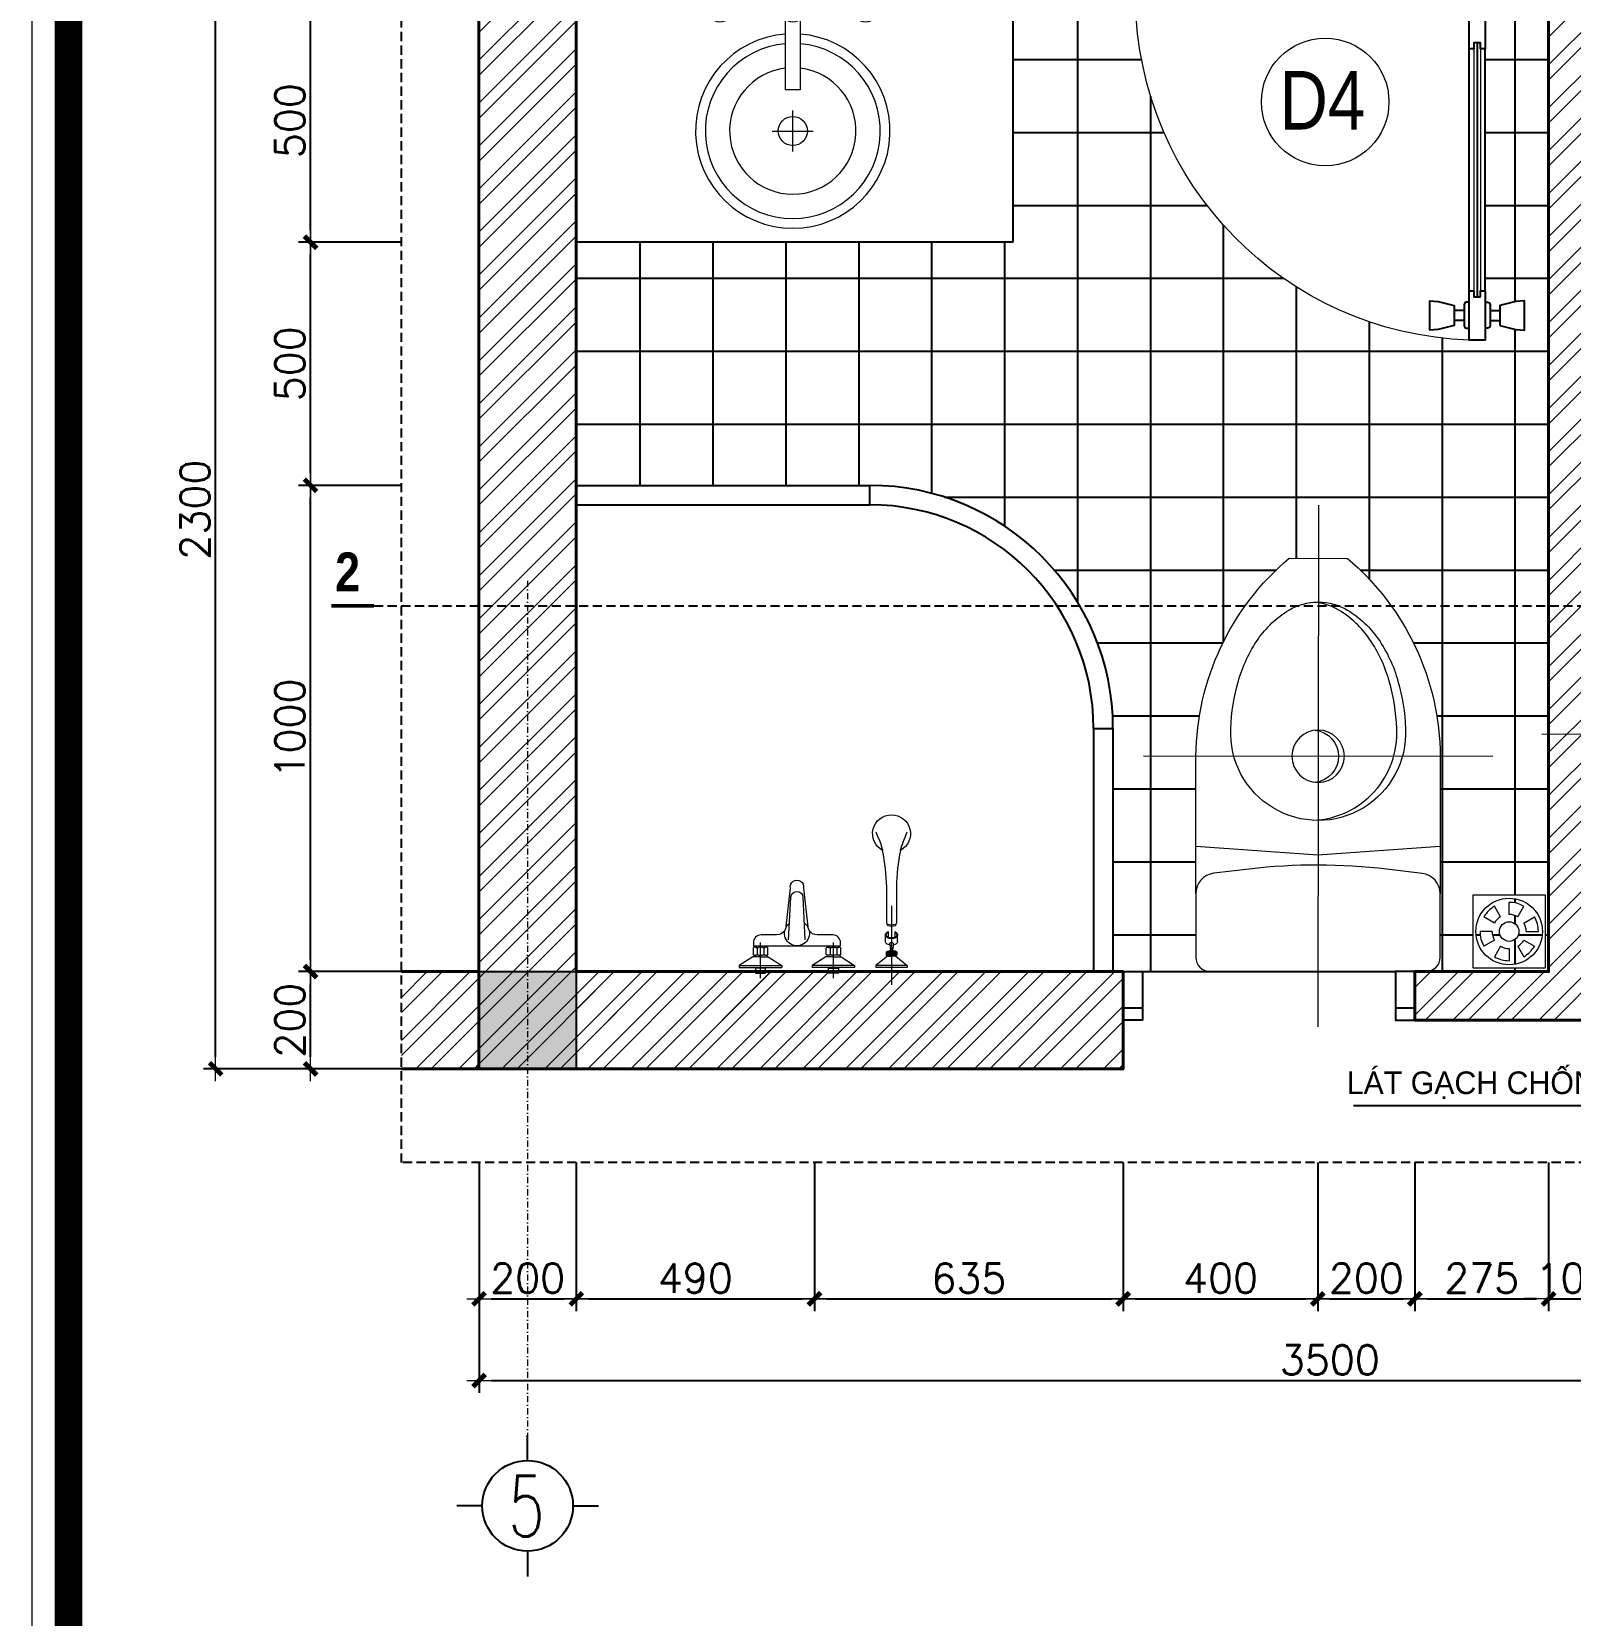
# Model space of a CAD drawing. Header units: millimetres. Extents: x 615730 to 2792744, y 139412 to 597571.
# Drawn here: x 840910 to 853570, y 262201 to 275228 of the extents above; entities that cross this region are included whole.
import ezdxf
from ezdxf.enums import TextEntityAlignment as Align

# ---------------------------------------------------------------- set-up
doc = ezdxf.new("R2010")
doc.units = ezdxf.units.MM
doc.header["$MEASUREMENT"] = 0
doc.header["$PDMODE"] = 34
doc.linetypes.add('DASHDOT', pattern=[1, 0.5, -0.25, 0, -0.25])
doc.linetypes.add('HIDDEN', pattern=[0.375, 0.25, -0.125])
doc.layers.get('0').update_dxf_attribs({"lineweight": 5})
for name, color, linetype, lineweight in [('1', 1, 'Continuous', 40), ('1L', 1, 'Continuous', 9), ('AN_0.20', 2, 'Continuous', 20), ('AN_CUA', 51, 'Continuous', 15), ('CHITIET', 144, 'Continuous', 5), ('NETNGOAITUONG', 1, 'Continuous', 40), ('NTHAY1', 61, 'Continuous', 25), ('thay', 7, 'Continuous', 15), ('TIM TRUC', 149, 'DASHDOT', 9), ('TUONG', 6, 'Continuous', 35), ('VATDUNG', 33, 'Continuous', 13), ('VLIEU', 250, 'Continuous', 9)]:
    doc.layers.add(name, color=color, linetype=linetype, lineweight=lineweight)
for name, color, linetype in [('AN_TEXT', 254, 'Continuous'), ('CUA', 132, 'Continuous'), ('DUT', 250, 'HIDDEN'), ('H', 252, 'Continuous'), ('HACH', 250, 'Continuous'), ('LAYER18', 1, 'Continuous'), ('NET MANH', 252, 'Continuous'), ('NETCAT', 4, 'Continuous'), ('TEXT', 2, 'Continuous'), ('THBI-VS', 1, 'Continuous'), ('VL', 155, 'Continuous')]:
    doc.layers.add(name, color=color, linetype=linetype)
doc.styles.add('CHUHOA', font='')
doc.styles.add('romans', font='romans.shx', dxfattribs={"height": 240})
doc.styles.get("Standard").update_dxf_attribs({"font": ''})
doc.styles.get('CHUHOA').set_extended_font_data('.VnAvantH')
doc.styles.get('Standard').set_extended_font_data('VNI-Avo')
doc.dimstyles.new('1-50', dxfattribs={"dimtxt": 200, "dimasz": 100, "dimexe": 100, "dimexo": 0, "dimgap": 50, "dimtad": 1, "dimdec": 0, "dimlfac": 0.25, "dimzin": 0, "dimdsep": 46, "dimtxsty": 'romans', "dimblk": ']', "dimcen": 0, "dimdle": 100, "dimclrd": 148, "dimclre": 148, "dimclrt": 2, "dimadec": 0, "dimazin": 0, "dimtfac": 1.111111, "dimtdec": 0, "dimtix": 1, "dimtmove": 2, "dimatfit": 3, "dimldrblk": ']', "dimfxl": 200, "dimtolj": 1, "dimtzin": 0, "dimarcsym": 0})
doc.dimstyles.new('100', dxfattribs={"dimtxt": 200, "dimasz": 100, "dimexe": 100, "dimexo": 0, "dimgap": 50, "dimtad": 1, "dimdec": 0, "dimdsep": 46, "dimtxsty": 'romans', "dimblk": ']', "dimcen": 50, "dimdle": 100, "dimclrd": 148, "dimclre": 148, "dimclrt": 2, "dimadec": 0, "dimazin": 0, "dimtfac": 0.4, "dimtdec": 0, "dimtix": 1, "dimtmove": 2, "dimatfit": 3, "dimldrblk": ']', "dimfxl": 150, "dimtvp": 0.004, "dimtolj": 1, "dimarcsym": 0})
pattern_1 = [(45, (-1880108.9, -894550.5), (-176.776695, 176.776695), []), (45, (-1880108.9, -894425.5), (-176.776695, 176.776695), [])]

# ---------------------------------------------------------------- blocks, each defined once
blk = doc.blocks.new('A$C15981CF1')
at = {"color": 8, "linetype": 'Continuous'}
for p, q in [((81, 101.2), (81, 598.8)), ((97.5, 611.2), (97.5, 88.8)), ((114.1, 101.2), (114.1, 598.7)), ((70.9, 60.7), (50.6, 60.7)), ((70.9, 40.5), (50.6, 40.5)), ((124.2, 60.7), (144.5, 60.7)), ((124.2, 40.5), (144.5, 40.5))]:
    blk.add_line(p, q, dxfattribs=at)
for points in [[(101.2, 740.5), (101.2, 801.3), (50.6, 801.3), (50.6, 700), (81, 700), (81, 740.5)], [(780, 740.5), (780, 801.3), (830.6, 801.3), (830.6, 700), (800.3, 700), (800.3, 740.5)], [(81, 598.8), (90.9, 598.8), (90.9, 611.2), (104.2, 611.2), (104.2, 598.7), (114.1, 598.7), (114.1, 700), (81, 700)], [(90.9, 88.8), (90.9, 101.2), (81, 101.2), (81, 0), (114.1, 0), (114.1, 101.3), (104.2, 101.3), (104.2, 88.8)], [(50.6, 30.4), (17.6, 21.8), (0, 20.2), (0, 81), (17.6, 79.4), (50.6, 70.9)], [(144.5, 30.4), (177.5, 21.8), (195.1, 20.2), (195.1, 81), (177.5, 79.4), (144.5, 70.9)]]:
    blk.add_lwpolyline(points, close=True, dxfattribs=at)
for points in [[(81, 78), (75.9, 78, 0.414214), (70.9, 72.9), (70.9, 29.7, 0.414214), (75.9, 24.6), (81, 24.6)], [(114.1, 78), (119.2, 78, -0.414214), (124.2, 72.9), (124.2, 29.7, -0.414214), (119.2, 24.6), (114.1, 24.6)]]:
    blk.add_lwpolyline(points, format="xyb", dxfattribs=at)
at = {"layer": '1L', "color": 8, "linetype": 'Continuous'}
for p, q in [((90.9, 611.2), (90.9, 88.8)), ((104.2, 611.2), (104.2, 88.8))]:
    blk.add_line(p, q, dxfattribs=at)
at = {"layer": '1L', "color": 8}
blk.add_arc((89.9, 710.1), 710.4, 271.9486, 359.1894, dxfattribs=at)
blk = doc.blocks.new('A$C1697067F')
at = {"layer": 'NETCAT', "color": 8, "linetype": 'Continuous'}
blk.add_blockref('A$C15981CF1', (0, 0), dxfattribs=at)
blk = doc.blocks.new('c2')
at = {"layer": 'VATDUNG'}
for p, q in [((-81361.1, -39557.6), (-81361.1, -39641.9)), ((-81319, -39599.8), (-81403.3, -39599.8))]:
    blk.add_line(p, q, dxfattribs=at)
blk.add_lwpolyline([(-81376.1, -39828.9), (-81376.1, -39684.4), (-81346.1, -39684.4), (-81346.1, -39828.9)], dxfattribs=at)
for centre, radius in [((-81361.1, -39599.8), 30), ((-81511.1, -39848.9), 25), ((-81361.1, -39848.9), 25), ((-81211.1, -39848.9), 25)]:
    blk.add_circle(centre, radius, dxfattribs=at)
for radius, start, end in [(200, 274.3012, 265.6988), (180, 274.7802, 265.2198), (130, 276.6258, 263.3742)]:
    blk.add_arc((-81361.1, -39599.8), radius, start, end, dxfattribs=at)
blk = doc.blocks.new('GA')
at = {"layer": 'VATDUNG', "ltscale": 3}
for p, q in [((-17.5, 30.4), (-30, 52)), ((0, 35.1), (0, 60)), ((17.5, 30.4), (30, 52)), ((-35.1, 0), (-60, 0)), ((-30.4, 17.5), (-52, 30)), ((30.4, 17.5), (52, 30)), ((-30.4, -17.5), (-52, -30)), ((-17.5, -30.4), (-30, -52)), ((17.5, -30.4), (30, -52)), ((30.4, -17.5), (52, -30)), ((35.1, 0), (60, 0)), ((0, -35.1), (0, -60))]:
    blk.add_line(p, q, dxfattribs=at)
blk.add_lwpolyline([(-75, -75), (75, -75), (75, 75), (-75, 75)], close=True, dxfattribs=at)
for radius in [68.4, 20.2]:
    blk.add_circle((0, 0), radius, dxfattribs=at)
for radius, start, end in [(60, 120, 150), (60, 60, 90), (35.1, 60, 90), (60, 180, 210), (35.1, 180, 210), (35.1, 120, 150), (35.1, 0, 30), (60, 0, 30), (35.1, 240, 270), (35.1, 300, 330), (60, 300, 330), (60, 240, 270)]:
    blk.add_arc((0, 0), radius, start, end, dxfattribs=at)
blk = doc.blocks.new('vtt2')
at = {"layer": 'VATDUNG'}
for p, q in [((-10.1, 0), (10.1, 0)), ((10.1, 0), (10.1, -10.1)), ((139.9, 0), (139.9, -10.1)), ((160.1, 0), (139.9, 0)), ((-43.6, -15.6), (-43.6, -11)), ((-43.6, -11), (43.6, -11)), ((-15.7, -33.5), (-43.6, -15.6)), ((-43.6, -15.6), (43.6, -15.6)), ((10.1, -10.1), (-10.1, -10.1)), ((15.7, -33.5), (43.6, -15.6)), ((43.6, -15.6), (43.6, -11)), ((106.4, -15.6), (106.4, -11)), ((193.6, -11), (106.4, -11)), ((134.3, -33.5), (106.4, -15.6)), ((193.6, -15.6), (106.4, -15.6)), ((139.9, -10.1), (160.1, -10.1)), ((165.7, -33.5), (193.6, -15.6)), ((193.6, -15.6), (193.6, -11)), ((237.1, -15.3), (237.1, -11)), ((301.9, -11), (237.1, -11)), ((260.9, -34.8), (237.1, -15.3)), ((301.9, -15.3), (237.1, -15.3)), ((278.1, -34.8), (301.9, -15.3)), ((301.9, -15.3), (301.9, -11)), ((0, -33.5), (-15.7, -33.5)), ((-14.8, -50.8), (-14.8, -38.7)), ((-13, -36.7), (-13.6, -33.5)), ((-12.8, -36.7), (-9.6, -36.7)), ((-9.1, -55.9), (-9.1, -52.7)), ((-6.9, -52.1), (-6.9, -37.3)), ((-4.3, -36.7), (4.3, -36.7)), ((4.3, -52.8), (-4.3, -52.8)), ((0, -33.5), (15.7, -33.5)), ((6.9, -52.1), (6.9, -37.3)), ((9.1, -55.9), (9.1, -52.7)), ((9.6, -36.7), (12.8, -36.7)), ((12.8, -52.8), (9.6, -52.8)), ((13, -36.7), (13.6, -33.5)), ((14.8, -38.7), (14.8, -50.8)), ((150, -33.5), (134.3, -33.5)), ((135.2, -38.7), (135.2, -50.8)), ((137, -36.7), (136.4, -33.5)), ((140.4, -36.7), (137.2, -36.7)), ((137.2, -52.8), (140.4, -52.8)), ((140.9, -55.9), (140.9, -52.7)), ((143.1, -52.1), (143.1, -37.3)), ((154.3, -36.7), (145.7, -36.7)), ((145.7, -52.8), (154.3, -52.8)), ((150, -33.5), (165.7, -33.5)), ((156.9, -52.1), (156.9, -37.3)), ((159.1, -55.9), (159.1, -52.7)), ((162.8, -36.7), (159.6, -36.7)), ((163, -36.7), (163.6, -33.5)), ((164.8, -50.8), (164.8, -38.7)), ((257, -65), (257, -78.4)), ((280.5, -36.6), (258.5, -36.6)), ((258.5, -43.3), (258.5, -36.6)), ((258.5, -43.3), (280.5, -43.3)), ((260.9, -34.8), (269.5, -34.8)), ((260.9, -45.1), (269.5, -45.1)), ((265.7, -59.9), (267.2, -47.3)), ((278.1, -34.8), (269.5, -34.8)), ((278.1, -45.1), (269.5, -45.1)), ((273.3, -59.9), (271.8, -47.3)), ((280.5, -43.3), (280.5, -36.6)), ((282, -65), (282, -78.4)), ((57.9, -68.1), (62.6, -155.9)), ((92.1, -68.1), (87.4, -155.9))]:
    blk.add_line(p, q, dxfattribs=at)
at = {"layer": 'VATDUNG', "linetype": 'Continuous'}
for p, q in [((0, 10.9), (0, -62.4)), ((150, 10.9), (150, -62.4)), ((269.5, -138.3), (269.5, 24)), ((259.5, -43.3), (259.5, -36.6)), ((260.5, -43.3), (260.5, -36.6)), ((261.5, -43.3), (261.5, -36.6)), ((262.5, -43.3), (262.5, -36.6)), ((263.5, -43.3), (263.5, -36.6)), ((264.5, -43.3), (264.5, -36.6)), ((265.5, -43.3), (265.5, -36.6)), ((266.5, -43.3), (266.5, -36.6)), ((267.5, -43.3), (267.5, -36.6)), ((268.5, -43.3), (268.5, -36.6)), ((269.5, -43.3), (269.5, -36.6)), ((270.5, -43.3), (270.5, -36.6)), ((271.5, -43.3), (271.5, -36.6)), ((272.5, -43.3), (272.5, -36.6)), ((273.5, -43.3), (273.5, -36.6)), ((274.5, -43.3), (274.5, -36.6)), ((275.5, -43.3), (275.5, -36.6)), ((276.5, -43.3), (276.5, -36.6)), ((277.5, -43.3), (277.5, -36.6)), ((278.5, -43.3), (278.5, -36.6)), ((279.5, -43.3), (279.5, -36.6)), ((262.9, -85.1), (262.9, -73.3)), ((276.1, -85.1), (276.1, -73.3))]:
    blk.add_line(p, q, dxfattribs=at)
at = {"layer": 'VATDUNG'}
for points in [[(-10.1, -10.1), (-10.1, 0)], [(160.1, -10.1), (160.1, 0)]]:
    blk.add_lwpolyline(points, dxfattribs=at)
for points in [[(-9.6, -52.8), (-12.8, -52.8, -0.414214), (-14.8, -50.8)], [(52.9, -94.7, -0.076151), (50, -87.5, 0.253452), (33.2, -78.4), (1.3, -78.4, -0.414214), (-14.7, -62.4), (-14.7, -55.9), (164.7, -55.9), (164.7, -62.4, -0.414214), (148.7, -78.4), (116.8, -78.4, 0.253452), (100, -87.5, -0.076151), (97.1, -94.7)], [(159.6, -52.8), (162.8, -52.8, 0.414214), (164.8, -50.8)], [(266, -57.5, 0.018576), (264.5, -57.8, 0.076901), (260.7, -59.4, 0.107156), (257.9, -62.2, 0.146395), (257, -65, 0.146395)], [(282, -65, 0.146395), (281.1, -62.2, 0.107156), (278.3, -59.4, 0.076901), (274.5, -57.8, 0.018576), (273, -57.5, 0.063925)], [(53.1, -96.3), (61.4, -174.7, 1.184895), (88.6, -174.7), (97, -94.9)], [(261.6, -99.8, 0.24616), (259.5, -102.6), (259.5, -176.9, -0.04738), (251, -252.2, 3.957386), (288, -252.2, -0.04738), (279.5, -176.9), (279.5, -102.6, 0.182299), (278.2, -100.3, 0.036518), (277.4, -96.9, 0.144549), (261.6, -96.9, 0.036518), (260.8, -100.3)], [(269.5, -70.5, 0.063925), (264.5, -71.2, 0.076901), (260.7, -72.8, 0.107156), (257.9, -75.6, 0.146395), (257, -78.4, 0.146395), (257.9, -81.2, 0.107156), (260.7, -83.9, 0.045668), (262.9, -85.1, 0.063925)], [(276.1, -85.1, 0.045668), (278.3, -83.9, 0.107156), (281.1, -81.2, 0.146395), (282, -78.4, 0.146395), (281.1, -75.6, 0.107156), (278.3, -72.8, 0.076901), (274.5, -71.2, 0.063925), (269.5, -70.5, 0.063925)]]:
    blk.add_lwpolyline(points, format="xyb", dxfattribs=at)
at = {"layer": 'VATDUNG', "linetype": 'Continuous'}
for points in [[(269.5, -72, 0.063925), (264.9, -72.6, 0.076901), (261.5, -74.1, 0.107156), (259.1, -76.4, 0.146395), (258.5, -78.4, 0.146395), (259.1, -80.3, 0.107156), (261.5, -82.7, 0.033209), (262.9, -83.4, 0.063925)], [(276.1, -83.4, 0.033209), (277.5, -82.7, 0.107156), (279.9, -80.3, 0.146395), (280.5, -78.4, 0.146395), (279.9, -76.4, 0.107156), (277.5, -74.1, 0.076901), (274.1, -72.6, 0.063925), (269.5, -72, 0.063925)]]:
    blk.add_lwpolyline(points, format="xyb", dxfattribs=at)
at = {"layer": 'VATDUNG'}
for centre, radius, start, end in [((-12.8, -38.7), 2, 90, 180), ((-22.8, -97.2), 61.9, 75.1734, 77.7048), ((-22.8, 7.7), 61.9, 282.2952, 284.8266), ((8.9, -97.2), 61.9, 102.2952, 104.8266), ((8.9, 7.7), 61.9, 255.1734, 257.7048), ((-8.9, -97.2), 61.9, 75.1734, 77.7048), ((-8.9, 7.7), 61.9, 282.2952, 284.8266), ((22.8, -97.2), 61.9, 102.2952, 104.8266), ((22.8, 7.7), 61.9, 255.1734, 257.7048), ((12.8, -38.7), 2, 0, 90), ((12.8, -50.8), 2, 270, 0), ((75, -81.6), 25.7, 346.8148, 193.1852), ((137.2, -38.7), 2, 90, 180), ((137.2, -50.8), 2, 180, 270), ((127.2, -97.2), 61.9, 75.1734, 77.7048), ((127.2, 7.7), 61.9, 282.2952, 284.8266), ((158.9, -97.2), 61.9, 102.2952, 104.8266), ((158.9, 7.7), 61.9, 255.1734, 257.7048), ((141.1, -97.2), 61.9, 75.1734, 77.7048), ((141.1, 7.7), 61.9, 282.2952, 284.8266), ((172.8, -97.2), 61.9, 102.2952, 104.8266), ((172.8, 7.7), 61.9, 255.1734, 257.7048), ((162.8, -38.7), 2, 0, 90), ((261.3, -36.3), 1.64, 104.0487, 187.5065), ((261.3, -43.6), 1.64, 172.4935, 255.9513), ((269.1, -43.3), 4.42, 204.1816, 274.5789), ((268, -60.2), 2.4, 173.0536, 247.3092), ((269.5, -56.7), 6.2, 247.3092, 292.6908), ((269.9, -43.3), 4.42, 265.4211, 335.8184), ((271, -60.2), 2.4, 292.6908, 6.9464), ((277.7, -36.3), 1.64, 352.4935, 75.9513), ((277.7, -43.6), 1.64, 284.0487, 7.5065), ((75, -81.6), 25.7, 210.604, 233.5986), ((33.2, -98.4), 20, 6.0147, 10.6781), ((75, -81.6), 25.7, 306.4014, 329.396), ((116.8, -98.4), 20, 169.3219, 173.9853), ((269.5, -126.6), 28, 73.5498, 106.4502), ((275.8, -103.2), 3.78, 49.8361, 63.8259), ((75, -155.3), 12.4, 183.071, 356.929), ((31.2, -193.6), 227.5, 340.6929, 344.5981), ((-141.1, -169.6), 400.7, 347.8411, 348.1128), ((680.1, -169.6), 400.7, 191.8872, 192.1589), ((507.8, -193.6), 227.5, 195.4019, 199.3071), ((-23251, 9104.2), 25297.4, 338.19981, 338.25273), ((23790, 9104.2), 25297.4, 201.74727, 201.80019)]:
    blk.add_arc(centre, radius, start, end, dxfattribs=at)
blk = doc.blocks.new(']')
for p, q in [((1, 0), (-1, 0)), ((0, 1), (0, -1))]:
    blk.add_line(p, q)
at = {"color": 9, "const_width": 0.4}
blk.add_lwpolyline([(-0.51, -0.51), (0.51, 0.51)], dxfattribs=at)
blk = doc.blocks.new('*D1576')
at = {"layer": 'DEFPOINTS', "color": 0, "ltscale": 10, "transparency": 16777216}
for p in [(843205, 267496), (843953, 267496), (843953, 266696)]:
    blk.add_point(p, dxfattribs=at)
at = {"layer": 'VLIEU', "color": 148, "lineweight": -2, "ltscale": 10, "transparency": 16777216}
for p, q in [((843953, 267496), (843105, 267496)), ((843205, 266796), (843205, 267396)), ((843953, 266696), (843105, 266696))]:
    blk.add_line(p, q, dxfattribs=at)
at = {"layer": 'VLIEU', "color": 148, "lineweight": -2, "ltscale": 10, "transparency": 16777216, "xscale": 100, "yscale": 100, "zscale": 100}
for p, rotation in [((843205, 267496), 90), ((843205, 266696), 270)]:
    blk.add_blockref(']', p, dxfattribs=dict(at, rotation=rotation))
at = {"layer": 'VLIEU', "color": 2, "ltscale": 10, "transparency": 16777216, "insert": (843035, 267096), "char_height": 240, "attachment_point": 5, "rotation": 90, "style": 'romans'}
blk.add_mtext('\\A1;200', dxfattribs=at)
blk = doc.blocks.new('*D1577')
at = {"layer": 'DEFPOINTS', "color": 0, "ltscale": 10, "transparency": 16777216}
for p in [(843205, 271496), (843953, 271496), (843953, 267496)]:
    blk.add_point(p, dxfattribs=at)
at = {"layer": 'VLIEU', "color": 148, "lineweight": -2, "ltscale": 10, "transparency": 16777216}
for p, q in [((843953, 271496), (843105, 271496)), ((843205, 267596), (843205, 271396)), ((843953, 267496), (843105, 267496))]:
    blk.add_line(p, q, dxfattribs=at)
at = {"layer": 'VLIEU', "color": 148, "lineweight": -2, "ltscale": 10, "transparency": 16777216, "xscale": 100, "yscale": 100, "zscale": 100}
for p, rotation in [((843205, 271496), 90), ((843205, 267496), 270)]:
    blk.add_blockref(']', p, dxfattribs=dict(at, rotation=rotation))
at = {"layer": 'VLIEU', "color": 2, "ltscale": 10, "transparency": 16777216, "insert": (843035, 269496), "char_height": 240, "attachment_point": 5, "rotation": 90, "style": 'romans'}
blk.add_mtext('\\A1;1000', dxfattribs=at)
blk = doc.blocks.new('*D1578')
at = {"layer": 'DEFPOINTS', "color": 0, "ltscale": 10, "transparency": 16777216}
for p in [(843205, 273496), (843953, 273496), (843953, 271496)]:
    blk.add_point(p, dxfattribs=at)
at = {"layer": 'VLIEU', "color": 148, "lineweight": -2, "ltscale": 10, "transparency": 16777216}
for p, q in [((843953, 273496), (843105, 273496)), ((843205, 271596), (843205, 273396)), ((843953, 271496), (843105, 271496))]:
    blk.add_line(p, q, dxfattribs=at)
at = {"layer": 'VLIEU', "color": 148, "lineweight": -2, "ltscale": 10, "transparency": 16777216, "xscale": 100, "yscale": 100, "zscale": 100}
for p, rotation in [((843205, 273496), 90), ((843205, 271496), 270)]:
    blk.add_blockref(']', p, dxfattribs=dict(at, rotation=rotation))
at = {"layer": 'VLIEU', "color": 2, "ltscale": 10, "transparency": 16777216, "insert": (843035, 272496), "char_height": 240, "attachment_point": 5, "rotation": 90, "style": 'romans'}
blk.add_mtext('\\A1;500', dxfattribs=at)
blk = doc.blocks.new('*D1579')
at = {"layer": 'DEFPOINTS', "color": 0, "ltscale": 10, "transparency": 16777216}
for p in [(843205, 275496), (843953, 275496), (843953, 273496)]:
    blk.add_point(p, dxfattribs=at)
at = {"layer": 'VLIEU', "color": 148, "lineweight": -2, "ltscale": 10, "transparency": 16777216}
for p, q in [((843953, 275496), (843105, 275496)), ((843205, 273596), (843205, 275396)), ((843953, 273496), (843105, 273496))]:
    blk.add_line(p, q, dxfattribs=at)
at = {"layer": 'VLIEU', "color": 148, "lineweight": -2, "ltscale": 10, "transparency": 16777216, "xscale": 100, "yscale": 100, "zscale": 100}
for p, rotation in [((843205, 275496), 90), ((843205, 273496), 270)]:
    blk.add_blockref(']', p, dxfattribs=dict(at, rotation=rotation))
at = {"layer": 'VLIEU', "color": 2, "ltscale": 10, "transparency": 16777216, "insert": (843035, 274496), "char_height": 240, "attachment_point": 5, "rotation": 90, "style": 'romans'}
blk.add_mtext('\\A1;500', dxfattribs=at)
blk = doc.blocks.new('*D1581')
at = {"layer": 'DEFPOINTS', "color": 0, "ltscale": 10, "transparency": 16777216}
for p in [(842424, 275896), (843953, 275896), (843953, 266696)]:
    blk.add_point(p, dxfattribs=at)
at = {"layer": 'VLIEU', "color": 148, "lineweight": -2, "ltscale": 10, "transparency": 16777216}
for p, q in [((843953, 275896), (842324, 275896)), ((842424, 266796), (842424, 275796)), ((843953, 266696), (842324, 266696))]:
    blk.add_line(p, q, dxfattribs=at)
at = {"layer": 'VLIEU', "color": 148, "lineweight": -2, "ltscale": 10, "transparency": 16777216, "xscale": 100, "yscale": 100, "zscale": 100}
for p, rotation in [((842424, 275896), 90), ((842424, 266696), 270)]:
    blk.add_blockref(']', p, dxfattribs=dict(at, rotation=rotation))
at = {"layer": 'VLIEU', "color": 2, "ltscale": 10, "transparency": 16777216, "insert": (842254, 271296), "char_height": 240, "attachment_point": 5, "rotation": 90, "style": 'romans'}
blk.add_mtext('\\A1;2300', dxfattribs=at)
blk = doc.blocks.new('*D1582')
at = {"layer": 'DEFPOINTS', "color": 0, "ltscale": 10, "transparency": 16777216}
for p in [(844591, 265926), (845391, 265926), (845391, 264804)]:
    blk.add_point(p, dxfattribs=at)
at = {"layer": 'VLIEU', "color": 148, "lineweight": -2, "ltscale": 10, "transparency": 16777216}
for p, q in [((844591, 265926), (844591, 264704)), ((845391, 265926), (845391, 264704)), ((844691, 264804), (845291, 264804))]:
    blk.add_line(p, q, dxfattribs=at)
at = {"layer": 'VLIEU', "color": 148, "lineweight": -2, "ltscale": 10, "transparency": 16777216, "xscale": 100, "yscale": 100, "zscale": 100, "rotation": 180}
blk.add_blockref(']', (844591, 264804), dxfattribs=at)
at = {"layer": 'VLIEU', "color": 148, "lineweight": -2, "ltscale": 10, "transparency": 16777216, "xscale": 100, "yscale": 100, "zscale": 100}
blk.add_blockref(']', (845391, 264804), dxfattribs=at)
at = {"layer": 'VLIEU', "color": 2, "ltscale": 10, "transparency": 16777216, "insert": (844991, 264974), "char_height": 240, "attachment_point": 5, "style": 'romans'}
blk.add_mtext('\\A1;200', dxfattribs=at)
blk = doc.blocks.new('*D1583')
at = {"layer": 'DEFPOINTS', "color": 0, "ltscale": 10, "transparency": 16777216}
for p in [(845391, 265926), (847351, 265926), (847351, 264804)]:
    blk.add_point(p, dxfattribs=at)
at = {"layer": 'VLIEU', "color": 148, "lineweight": -2, "ltscale": 10, "transparency": 16777216}
for p, q in [((845391, 265926), (845391, 264704)), ((847351, 265926), (847351, 264704)), ((845491, 264804), (847251, 264804))]:
    blk.add_line(p, q, dxfattribs=at)
at = {"layer": 'VLIEU', "color": 148, "lineweight": -2, "ltscale": 10, "transparency": 16777216, "xscale": 100, "yscale": 100, "zscale": 100, "rotation": 180}
blk.add_blockref(']', (845391, 264804), dxfattribs=at)
at = {"layer": 'VLIEU', "color": 148, "lineweight": -2, "ltscale": 10, "transparency": 16777216, "xscale": 100, "yscale": 100, "zscale": 100}
blk.add_blockref(']', (847351, 264804), dxfattribs=at)
at = {"layer": 'VLIEU', "color": 2, "ltscale": 10, "transparency": 16777216, "insert": (846371, 264974), "char_height": 240, "attachment_point": 5, "style": 'romans'}
blk.add_mtext('\\A1;490', dxfattribs=at)
blk = doc.blocks.new('*D1584')
at = {"layer": 'DEFPOINTS', "color": 0, "ltscale": 10, "transparency": 16777216}
for p in [(847351, 265926), (849891, 265926), (849891, 264804)]:
    blk.add_point(p, dxfattribs=at)
at = {"layer": 'VLIEU', "color": 148, "lineweight": -2, "ltscale": 10, "transparency": 16777216}
for p, q in [((847351, 265926), (847351, 264704)), ((849891, 265926), (849891, 264704)), ((847451, 264804), (849791, 264804))]:
    blk.add_line(p, q, dxfattribs=at)
at = {"layer": 'VLIEU', "color": 148, "lineweight": -2, "ltscale": 10, "transparency": 16777216, "xscale": 100, "yscale": 100, "zscale": 100, "rotation": 180}
blk.add_blockref(']', (847351, 264804), dxfattribs=at)
at = {"layer": 'VLIEU', "color": 148, "lineweight": -2, "ltscale": 10, "transparency": 16777216, "xscale": 100, "yscale": 100, "zscale": 100}
blk.add_blockref(']', (849891, 264804), dxfattribs=at)
at = {"layer": 'VLIEU', "color": 2, "ltscale": 10, "transparency": 16777216, "insert": (848621, 264974), "char_height": 240, "attachment_point": 5, "style": 'romans'}
blk.add_mtext('\\A1;635', dxfattribs=at)
blk = doc.blocks.new('*D1585')
at = {"layer": 'DEFPOINTS', "color": 0, "ltscale": 10, "transparency": 16777216}
for p in [(849891, 265926), (851492, 265926), (851492, 264804)]:
    blk.add_point(p, dxfattribs=at)
at = {"layer": 'VLIEU', "color": 148, "lineweight": -2, "ltscale": 10, "transparency": 16777216}
for p, q in [((849891, 265926), (849891, 264704)), ((851492, 265926), (851492, 264704)), ((849991, 264804), (851392, 264804))]:
    blk.add_line(p, q, dxfattribs=at)
at = {"layer": 'VLIEU', "color": 148, "lineweight": -2, "ltscale": 10, "transparency": 16777216, "xscale": 100, "yscale": 100, "zscale": 100, "rotation": 180}
blk.add_blockref(']', (849891, 264804), dxfattribs=at)
at = {"layer": 'VLIEU', "color": 148, "lineweight": -2, "ltscale": 10, "transparency": 16777216, "xscale": 100, "yscale": 100, "zscale": 100}
blk.add_blockref(']', (851492, 264804), dxfattribs=at)
at = {"layer": 'VLIEU', "color": 2, "ltscale": 10, "transparency": 16777216, "insert": (850692, 264974), "char_height": 240, "attachment_point": 5, "style": 'romans'}
blk.add_mtext('\\A1;400', dxfattribs=at)
blk = doc.blocks.new('*D1586')
at = {"layer": 'DEFPOINTS', "color": 0, "ltscale": 10, "transparency": 16777216}
for p in [(851492, 265926), (852291, 265926), (852291, 264804)]:
    blk.add_point(p, dxfattribs=at)
at = {"layer": 'VLIEU', "color": 148, "lineweight": -2, "ltscale": 10, "transparency": 16777216}
for p, q in [((851492, 265926), (851492, 264704)), ((852291, 265926), (852291, 264704)), ((851592, 264804), (852191, 264804))]:
    blk.add_line(p, q, dxfattribs=at)
at = {"layer": 'VLIEU', "color": 148, "lineweight": -2, "ltscale": 10, "transparency": 16777216, "xscale": 100, "yscale": 100, "zscale": 100, "rotation": 180}
blk.add_blockref(']', (851492, 264804), dxfattribs=at)
at = {"layer": 'VLIEU', "color": 148, "lineweight": -2, "ltscale": 10, "transparency": 16777216, "xscale": 100, "yscale": 100, "zscale": 100}
blk.add_blockref(']', (852291, 264804), dxfattribs=at)
at = {"layer": 'VLIEU', "color": 2, "ltscale": 10, "transparency": 16777216, "insert": (851892, 264974), "char_height": 240, "attachment_point": 5, "style": 'romans'}
blk.add_mtext('\\A1;200', dxfattribs=at)
blk = doc.blocks.new('*D1587')
at = {"layer": 'DEFPOINTS', "color": 0, "ltscale": 10, "transparency": 16777216}
for p in [(853391, 265926), (853791, 265926), (853791, 264804)]:
    blk.add_point(p, dxfattribs=at)
at = {"layer": 'VLIEU', "color": 148, "lineweight": -2, "ltscale": 10, "transparency": 16777216}
for p, q in [((853391, 265926), (853391, 264704)), ((853791, 265926), (853791, 264704)), ((853291, 264804), (853191, 264804)), ((853391, 264804), (853791, 264804)), ((853891, 264804), (853991, 264804))]:
    blk.add_line(p, q, dxfattribs=at)
at = {"layer": 'VLIEU', "color": 148, "lineweight": -2, "ltscale": 10, "transparency": 16777216, "xscale": 100, "yscale": 100, "zscale": 100}
blk.add_blockref(']', (853391, 264804), dxfattribs=at)
at = {"layer": 'VLIEU', "color": 148, "lineweight": -2, "ltscale": 10, "transparency": 16777216, "xscale": 100, "yscale": 100, "zscale": 100, "rotation": 180}
blk.add_blockref(']', (853791, 264804), dxfattribs=at)
at = {"layer": 'VLIEU', "color": 2, "ltscale": 10, "transparency": 16777216, "insert": (853591, 264974), "char_height": 240, "attachment_point": 5, "style": 'romans'}
blk.add_mtext('\\A1;100', dxfattribs=at)
blk = doc.blocks.new('A$C7FCA254A')
at = {"layer": 'VLIEU', "extrusion": (-1.22461e-16, 4.94336e-30, -1)}
for points in [[(-410.4, 570), (-409.8, 0)], [(-557.6, 484.3), (-571.6, 284.8), (-557.2, 85.3)], [(0, 285.4), (-851.7, 284.5)]]:
    blk.add_lwpolyline(points, dxfattribs=at)
for points in [[(-634.1, 85.3), (-409.9, 85.5, 0.218492), (-87, 237.8), (-87.1, 332.8, 0.218492), (-410.3, 484.5), (-634.5, 484.3)], [(-514.6, 277.8, -0.414259), (-365.1, 413.4, -0.060335), (-287.3, 401.1, -0.081386), (-219.1, 369.1, -0.106971), (-171.7, 318.9, -0.116903), (-158.6, 278.1, -0.116903)]]:
    blk.add_lwpolyline(points, format="xyb", dxfattribs=at)
for points in [[(-761.4, 108.9), (-761.8, 460.4, -0.414214), (-738, 484.2), (-634.5, 484.3, -0.379919), (-601.4, 455), (-594.5, 397.1, -0.059314), (-594.2, 172.5), (-601.1, 114.6, -0.379919), (-634.1, 85.3), (-737.6, 85.2, -0.414214)], [(-365.1, 427.6, 1.051391), (-364.8, 142.5, 0.060335), (-287, 154.9, 0.081386), (-218.9, 187, 0.106971), (-171.6, 237.3, 0.136416), (-158.3, 285.3, 0.136416), (-171.7, 333.2, 0.106971), (-219.1, 383.4, 0.081386), (-287.3, 415.4, 0.060335)]]:
    blk.add_lwpolyline(points, format="xyb", close=True, dxfattribs=at)
blk.add_circle((-410.1, 285), 42.8, dxfattribs=at)
blk.add_arc((-410.1, 275.5), 42.8, 6.4388, 173.68, dxfattribs=at)
blk = doc.blocks.new('A$C27AD62B1')
at = {"layer": 'NETCAT', "rotation": 90}
blk.add_blockref('A$C7FCA254A', (570, 0), dxfattribs=at)
blk = doc.blocks.new('*D1592')
at = {"layer": 'DEFPOINTS', "color": 0, "ltscale": 10, "transparency": 16777216}
for p in [(852291, 265926), (853391, 265926), (853391, 264804)]:
    blk.add_point(p, dxfattribs=at)
at = {"layer": 'VLIEU', "color": 148, "lineweight": -2, "ltscale": 10, "transparency": 16777216}
for p, q in [((852291, 265926), (852291, 264704)), ((853391, 265926), (853391, 264704)), ((852391, 264804), (853291, 264804))]:
    blk.add_line(p, q, dxfattribs=at)
at = {"layer": 'VLIEU', "color": 148, "lineweight": -2, "ltscale": 10, "transparency": 16777216, "xscale": 100, "yscale": 100, "zscale": 100, "rotation": 180}
blk.add_blockref(']', (852291, 264804), dxfattribs=at)
at = {"layer": 'VLIEU', "color": 148, "lineweight": -2, "ltscale": 10, "transparency": 16777216, "xscale": 100, "yscale": 100, "zscale": 100}
blk.add_blockref(']', (853391, 264804), dxfattribs=at)
at = {"layer": 'VLIEU', "color": 2, "ltscale": 10, "transparency": 16777216, "insert": (852841, 264974), "char_height": 240, "attachment_point": 5, "style": 'romans'}
blk.add_mtext('\\A1;275', dxfattribs=at)
blk = doc.blocks.new('*D1562')
at = {"layer": 'DEFPOINTS', "color": 0, "ltscale": 10, "transparency": 16777216}
for p in [(844591, 265926), (858591, 265926), (858591, 264132)]:
    blk.add_point(p, dxfattribs=at)
at = {"layer": 'VLIEU', "color": 148, "lineweight": -2, "ltscale": 10, "transparency": 16777216}
for p, q in [((844591, 265926), (844591, 264032)), ((858591, 265926), (858591, 264032)), ((844691, 264132), (858491, 264132))]:
    blk.add_line(p, q, dxfattribs=at)
at = {"layer": 'VLIEU', "color": 148, "lineweight": -2, "ltscale": 10, "transparency": 16777216, "xscale": 100, "yscale": 100, "zscale": 100, "rotation": 180}
blk.add_blockref(']', (844591, 264132), dxfattribs=at)
at = {"layer": 'VLIEU', "color": 148, "lineweight": -2, "ltscale": 10, "transparency": 16777216, "xscale": 100, "yscale": 100, "zscale": 100}
blk.add_blockref(']', (858591, 264132), dxfattribs=at)
at = {"layer": 'VLIEU', "color": 2, "ltscale": 10, "transparency": 16777216, "insert": (851591, 264302), "char_height": 240, "attachment_point": 5, "style": 'romans'}
blk.add_mtext('\\A1;3500', dxfattribs=at)
blk = doc.blocks.new('tt')
at = {"layer": 'CUA'}
for p, q in [((0, -159), (0, 50)), ((-373, -532), (-582, -532)), ((373, -532), (582, -532)), ((0, -905), (0, -1114))]:
    blk.add_line(p, q, dxfattribs=at)
blk.add_circle((0, -532), 373, dxfattribs=at)

msp = doc.modelspace()

# ---------------------------------------------------------------- hatches: boundary and pattern name
at = {"layer": 'VLIEU', "ltscale": 10}
h = msp.add_hatch(dxfattribs=at)
h.set_pattern_fill('STEEL', color=256, scale=2000, style=0)
h.set_pattern_definition(pattern_1)
edge = h.paths.add_edge_path()
edge.add_line((845390.7, 276209.6), (844590.7, 276209.6))
edge.add_line((844590.7, 276209.6), (844590.7, 267495.8))
edge.add_line((844590.7, 267495.8), (843952.8, 267495.8))
edge.add_line((843952.8, 267495.8), (843952.8, 266695.7))
edge.add_line((843952.8, 266695.7), (849890.7, 266695.8))
edge.add_line((849890.7, 266695.8), (849890.7, 267495.8))
edge.add_line((849890.7, 267495.8), (845390.7, 267495.8))
edge.add_line((845390.7, 267495.8), (845390.7, 275495.8))
edge.add_line((845390.7, 275495.8), (846601.5, 275495.8))
edge.add_arc((846700, 275478.6), 100, 9.87302, 170.12698, ccw=False)
edge.add_line((846798.6, 275495.8), (847201.5, 275495.8))
edge.add_arc((847300, 275478.6), 100, 9.87302, 170.12698, ccw=False)
edge.add_line((847398.6, 275495.8), (847801.5, 275495.8))
edge.add_arc((847900, 275478.6), 100, 9.87302, 170.12698, ccw=False)
edge.add_line((847998.6, 275495.8), (849870.7, 275495.8))
edge.add_line((849870.7, 275495.8), (849870.7, 275895.8))
edge.add_line((849870.7, 275895.8), (845390.7, 275895.8))
edge.add_line((845390.7, 275895.8), (845390.7, 276209.6))
h = msp.add_hatch(dxfattribs=at)
h.set_pattern_fill('STEEL', color=256, scale=2000, style=0)
h.set_pattern_definition(pattern_1)
h.paths.add_polyline_path([(853790.7, 272699.8), (853790.7, 275495.8), (854190.7, 275495.8), (854190.7, 275895.8), (853390.7, 275895.8), (852990.7, 275895.8), (852990.7, 275495.8), (853390.7, 275495.8), (853390.7, 267495.8), (852290.7, 267495.8), (852290.7, 267095.8), (854890.7, 267095.8), (854890.7, 267495.8), (853790.7, 267495.8), (853790.7, 270874), (853789.3, 270874), (853789.3, 271133.1), (853790.7, 271133.1), (853790.7, 271307.3), (853789.3, 271307.3), (853789.3, 271441.2), (853745.3, 271441.2), (853745.3, 271521.9), (853789.3, 271521.9), (853789.3, 271655.8), (853790.7, 271655.8), (853790.7, 271907.3), (853789.3, 271907.3), (853789.3, 272041.2), (853745.3, 272041.2), (853745.3, 272121.9), (853789.3, 272121.9), (853789.3, 272255.8), (853790.7, 272255.8)])
h.paths.add_polyline_path([(858590.7, 276209.6), (858190.7, 276209.6), (858190.7, 275895.8), (857310.7, 275895.8), (857310.7, 275495.8), (857790.7, 275495.8), (857790.7, 267495.8), (858590.7, 267495.8)])
h = msp.add_hatch(dxfattribs=at)
h.set_pattern_fill('STEEL', color=256, scale=2000, style=0)
h.set_pattern_definition(pattern_1)
h.paths.add_polyline_path([(849890.7, 266695.8), (849890.7, 267495.8), (847547.3, 267495.8), (847547.3, 267484.5), (847466.7, 267484.5), (847466.7, 267495.8), (846947.3, 267495.8), (846947.3, 267484.5), (846866.7, 267484.5), (846866.7, 267495.8), (846190.7, 267495.8), (845390.7, 267495.8), (845390.7, 266695.8)])
h.paths.add_polyline_path([(843952.8, 267495.8), (843952.8, 266695.7), (844590.7, 266695.8), (844590.7, 267495.8)])

# ---------------------------------------------------------------- linework, layer by layer
at = {"layer": 'AN_0.20', "color": 3}
msp.add_circle((851552.9, 274649.6), 525, dxfattribs=at)
at = {"layer": 'AN_CUA', "ltscale": 2}
for p, q in [((852130.7, 267495.8), (850050.7, 267495.8)), ((852130.7, 267491.8), (850050.7, 267491.8))]:
    msp.add_line(p, q, dxfattribs=at)
at = {"layer": 'CUA', "color": 3}
for points in [[(849890.7, 267495.8), (850050.7, 267495.8), (850050.7, 267095.8), (849890.7, 267095.8)], [(852290.7, 267495.8), (852130.7, 267495.8), (852130.7, 267095.8), (852290.7, 267095.8)]]:
    msp.add_lwpolyline(points, close=True, dxfattribs=at)
at = {"layer": 'DUT', "color": 2, "ltscale": 300}
msp.add_lwpolyline([(843952.8, 276209.6), (859452.9, 276209.6), (859452.9, 265926.1), (843952.8, 265926.1)], close=True, dxfattribs=at)
at = {"layer": 'DUT', "color": 5, "ltscale": 300}
msp.add_lwpolyline([(843726.6, 270504.7), (862132.1, 270504.7)], dxfattribs=at)
at = {"layer": 'H', "const_width": 227.1}
msp.add_lwpolyline([(841213, 250333.6), (885568.5, 250333.6), (885568.5, 281518.7), (841213, 281518.7)], close=True, dxfattribs=at)
at = {"layer": 'HACH'}
for p, q in [((849517.3, 270532.7), (849517.3, 275495.8)), ((853117.3, 273006.9), (853117.3, 275495.8)), ((848986.7, 274999.3), (850042.1, 274999.3)), ((852869.2, 274999.3), (853390.7, 274999.3)), ((850117.3, 267495.8), (850117.3, 274696.2)), ((848986.7, 274399.3), (850227, 274399.3)), ((852869.2, 274399.3), (853390.7, 274399.3)), ((848986.7, 273799.3), (850580.6, 273799.3)), ((852869.2, 273799.3), (853390.7, 273799.3)), ((850717.3, 270210.7), (850717.3, 273634.6)), ((845917.3, 271495.8), (845917.3, 273495.8)), ((846517.3, 271495.8), (846517.3, 273495.8)), ((847117.3, 271495.8), (847117.3, 273495.8)), ((847717.3, 271495.8), (847717.3, 273495.8)), ((848317.3, 271429.6), (848317.3, 273495.8)), ((848917.3, 271159.3), (848917.3, 273495.8)), ((845390.7, 273199.3), (851209.4, 273199.3)), ((852869.2, 273199.3), (853390.7, 273199.3)), ((851317.3, 270895.5), (851317.3, 273127.8)), ((851917.3, 270722.7), (851917.3, 272841.2)), ((852517.3, 267495.8), (852517.3, 272707.1)), ((853117.3, 268125.8), (853117.3, 272779.4)), ((845390.7, 272599.3), (853390.7, 272599.3)), ((845390.7, 271999.3), (853390.7, 271999.3)), ((848420.8, 271399.3), (853390.7, 271399.3)), ((849323.9, 270799.3), (851150.3, 270799.3)), ((851841.8, 270799.3), (853390.7, 270799.3)), ((849679.3, 270199.3), (850711.6, 270199.3)), ((852279.2, 270199.3), (853390.7, 270199.3)), ((849804.4, 269599.3), (850518.5, 269599.3)), ((852471.6, 269599.3), (853390.7, 269599.3)), ((849807.1, 268999.3), (850489.1, 268999.3)), ((852500, 268999.3), (853390.7, 268999.3)), ((849807.1, 268399.3), (850488.5, 268399.3)), ((852499.4, 268399.3), (853390.7, 268399.3)), ((853117.3, 268060.4), (853117.3, 268094.6)), ((853117.3, 267888.7), (853117.3, 267956.6)), ((849807.1, 267799.3), (850487.8, 267799.3)), ((852498.8, 267799.3), (852766.7, 267799.3)), ((852794.5, 267799.3), (852828.2, 267799.3)), ((852929, 267799.3), (852990.4, 267799.3)), ((853117.3, 267557), (853117.3, 267762.8)), ((853143, 267799.3), (853339, 267799.3)), ((853366.7, 267799.3), (853390.7, 267799.3)), ((850717.3, 267495.8), (850717.3, 267496.6)), ((851317.3, 267495.8), (851317.3, 267496)), ((853117.3, 267495.8), (853117.3, 267525.8)), ((849890.7, 267199.3), (850050.7, 267199.3)), ((852130.7, 267199.3), (852290.7, 267199.3))]:
    msp.add_line(p, q, dxfattribs=at)
at = {"layer": 'LAYER18', "ltscale": 10, "const_width": 30}
msp.add_lwpolyline([(843375, 270504.7), (843726.6, 270504.7)], dxfattribs=at)
at = {"layer": 'NET MANH'}
msp.add_lwpolyline([(844590.7, 267495.8), (845390.7, 267495.8), (845390.7, 266695.8), (844590.7, 266695.8)], close=True, dxfattribs=at)
msp.add_solid([(844590.7, 266695.8), (845390.7, 266695.8), (844590.7, 267495.8), (845390.7, 267495.8)], dxfattribs=at)
at = {"layer": 'NETNGOAITUONG'}
for p, q in [((845390.7, 275495.8), (845390.7, 267495.8)), ((844590.7, 267495.8), (844590.7, 266695.8)), ((849890.7, 267495.8), (849890.7, 267095.8))]:
    msp.add_line(p, q, dxfattribs=at)
for points in [[(843952.8, 266695.7), (849890.7, 266695.8), (849890.7, 266695.8), (849890.7, 266695.8), (849890.7, 266695.8), (849890.7, 266695.8), (849890.7, 267495.8), (846190.7, 267495.8), (845390.7, 267495.8), (845390.7, 275495.8), (849870.7, 275495.8), (849870.7, 275895.8), (845390.7, 275895.8), (845390.7, 276209.6)], [(844590.7, 276209.6), (844590.7, 267495.8), (843952.8, 267495.8)], [(852290.7, 267095.8), (854890.7, 267095.8), (854890.7, 267495.8), (853790.7, 267495.8), (853790.7, 272699.8), (853790.7, 272699.8), (853790.7, 275495.8), (853790.7, 275495.8), (853790.7, 275495.8), (854190.7, 275495.8), (854190.7, 275895.8), (853390.7, 275895.8), (853390.7, 275895.8), (852990.7, 275895.8), (852990.7, 275495.8), (853390.7, 275495.8), (853390.7, 267495.8), (852290.7, 267495.8), (852290.7, 267095.8)]]:
    msp.add_lwpolyline(points, dxfattribs=at)
at = {"layer": 'thay', "linetype": 'Continuous'}
msp.add_lwpolyline([(840910.3, 250030.8), (885871.2, 250030.8), (885871.2, 281821.4), (840910.3, 281821.4)], close=True, dxfattribs=at)
at = {"layer": 'TIM TRUC', "ltscale": 100}
msp.add_line((844990.7, 270710.3), (844990.7, 263683.5), dxfattribs=at)
at = {"layer": 'VL', "ltscale": 10}
for p, q in [((848986.7, 273495.8), (848986.7, 275498.4)), ((848986.7, 273495.8), (845390.7, 273495.8)), ((845390.7, 271495.8), (847807.1, 271495.8)), ((847807.1, 271335.8), (847807.1, 271495.8)), ((845390.7, 271335.8), (847807.1, 271335.8)), ((849647.1, 269495.8), (849647.1, 267495.8)), ((849647.1, 269495.8), (849807.1, 269495.8)), ((849807.1, 269495.8), (849807.1, 267495.8))]:
    msp.add_line(p, q, dxfattribs=at)
for radius in [2000, 1840]:
    msp.add_arc((847807.1, 269495.8), radius, 0, 90, dxfattribs=at)

# ---------------------------------------------------------------- block references
at = {"layer": '1', "xscale": 4, "yscale": 4, "zscale": 4}
msp.add_blockref('GA', (853066.7, 267825.8), dxfattribs=at)
at = {"layer": 'CHITIET', "xscale": 5.040000000037253, "yscale": 5.040000000037253, "zscale": 5.040000000037253}
for p, rotation in [((852931.2, 271334.2), 180), ((857629.1, 268010.6), 90)]:
    msp.add_blockref('A$C27AD62B1', p, dxfattribs=dict(at, rotation=rotation))
at = {"layer": 'CUA'}
msp.add_blockref('tt', (844990.7, 263633.5), dxfattribs=at)
at = {"layer": 'NETCAT', "linetype": 'Continuous', "xscale": -4, "yscale": 4, "zscale": 4}
msp.add_blockref('A$C1697067F', (853193.2, 272690.6), dxfattribs=at)
at = {"layer": 'THBI-VS', "yscale": 4, "zscale": 4, "rotation": 180}
for name, p, xscale in [('c2', (521728.2, 116011.6), 4), ('vtt2', (846907, 267484.5), -4)]:
    msp.add_blockref(name, p, dxfattribs=dict(at, xscale=xscale))

# ---------------------------------------------------------------- texts
at = {"layer": 'AN_TEXT', "ltscale": 2, "insert": (851529.4, 274905.5), "char_height": 482.4, "width": 363.45, "attachment_point": 2, "style": 'romans'}
msp.add_mtext('{\\fVNI-Helve-Condense|b0|i0|c0|p2;D4}', dxfattribs=at)
at = {"layer": 'NTHAY1', "insert": (843611.8, 270944.2, 5.9), "char_height": 320, "width": 22738.24, "attachment_point": 3}
msp.add_mtext('{\\fVNI-Helve-Condense|b1|i0|c0|p2;2}', dxfattribs=at)
at = {"layer": 'TEXT', "style": 'CHUHOA'}
msp.add_text('l¸t g¹ch chèng tr¬n 200x200', height=186.32, dxfattribs=at).set_placement((851730.3, 266488.4))
at = {"layer": 'TUONG', "style": 'romans', "width": 0.7}
msp.add_text('5', height=500, dxfattribs=at).set_placement((844981.4, 262848.7), align=Align.CENTER)

# ---------------------------------------------------------------- dimensions: what is measured, and where the dimension line sits
at = {"layer": 'VLIEU', "ltscale": 10}
for base, p1, p2, picture, middle in [((842424.1, 275895.8), (843952.8, 266695.7), (843952.8, 275895.8), '*D1581', (842254.1, 271295.8)), ((843205.4, 275495.8), (843952.8, 273495.8), (843952.8, 275495.8), '*D1579', (843035.4, 274495.8)), ((843205.4, 273495.8), (843952.8, 271495.8), (843952.8, 273495.8), '*D1578', (843035.4, 272495.8)), ((843205.4, 271495.8), (843952.8, 267495.8), (843952.8, 271495.8), '*D1577', (843035.4, 269495.8)), ((843205.4, 267495.8), (843952.8, 266695.7), (843952.8, 267495.8), '*D1576', (843035.4, 267095.8))]:
    dim = msp.add_linear_dim(base=base, p1=p1, p2=p2, angle=90, dimstyle='1-50', dxfattribs=at)
    dim.commit()
    dim.dimension.update_dxf_attribs({"geometry": picture, "text_midpoint": middle})
for base, p1, p2, picture, middle in [((845390.7, 264803.8), (844590.7, 265926.1), (845390.7, 265926.1), '*D1582', (844990.7, 264973.8)), ((858590.7, 264132), (844590.7, 265926.1), (858590.7, 265926.1), '*D1562', (851590.7, 264302)), ((847351, 264803.8), (845390.7, 265926.1), (847351, 265926.1), '*D1583', (846370.9, 264973.8)), ((849890.7, 264803.8), (847351, 265926.1), (849890.7, 265926.1), '*D1584', (848620.9, 264973.8)), ((851492.3, 264803.8), (849890.7, 265926.1), (851492.3, 265926.1), '*D1585', (850691.5, 264973.8)), ((852290.7, 264803.8), (851492.3, 265926.1), (852290.7, 265926.1), '*D1586', (851891.5, 264973.8)), ((853390.7, 264803.8), (852290.7, 265926.1), (853390.7, 265926.1), '*D1592', (852840.7, 264973.8)), ((853790.7, 264803.8), (853390.7, 265926.1), (853790.7, 265926.1), '*D1587', (853590.7, 264973.8))]:
    dim = msp.add_linear_dim(base=base, p1=p1, p2=p2, dimstyle='1-50', dxfattribs=at)
    dim.commit()
    dim.dimension.update_dxf_attribs({"geometry": picture, "text_midpoint": middle})

# ---------------------------------------------------------------- leaders
at = {"layer": 'HACH'}
msp.add_leader([(856717.3, 268032.6), (856067.9, 266391.9), (851784.9, 266391.9)], dimstyle='100', override={"dimtad": 0}, dxfattribs=at)

doc.saveas('drawing.dxf')
